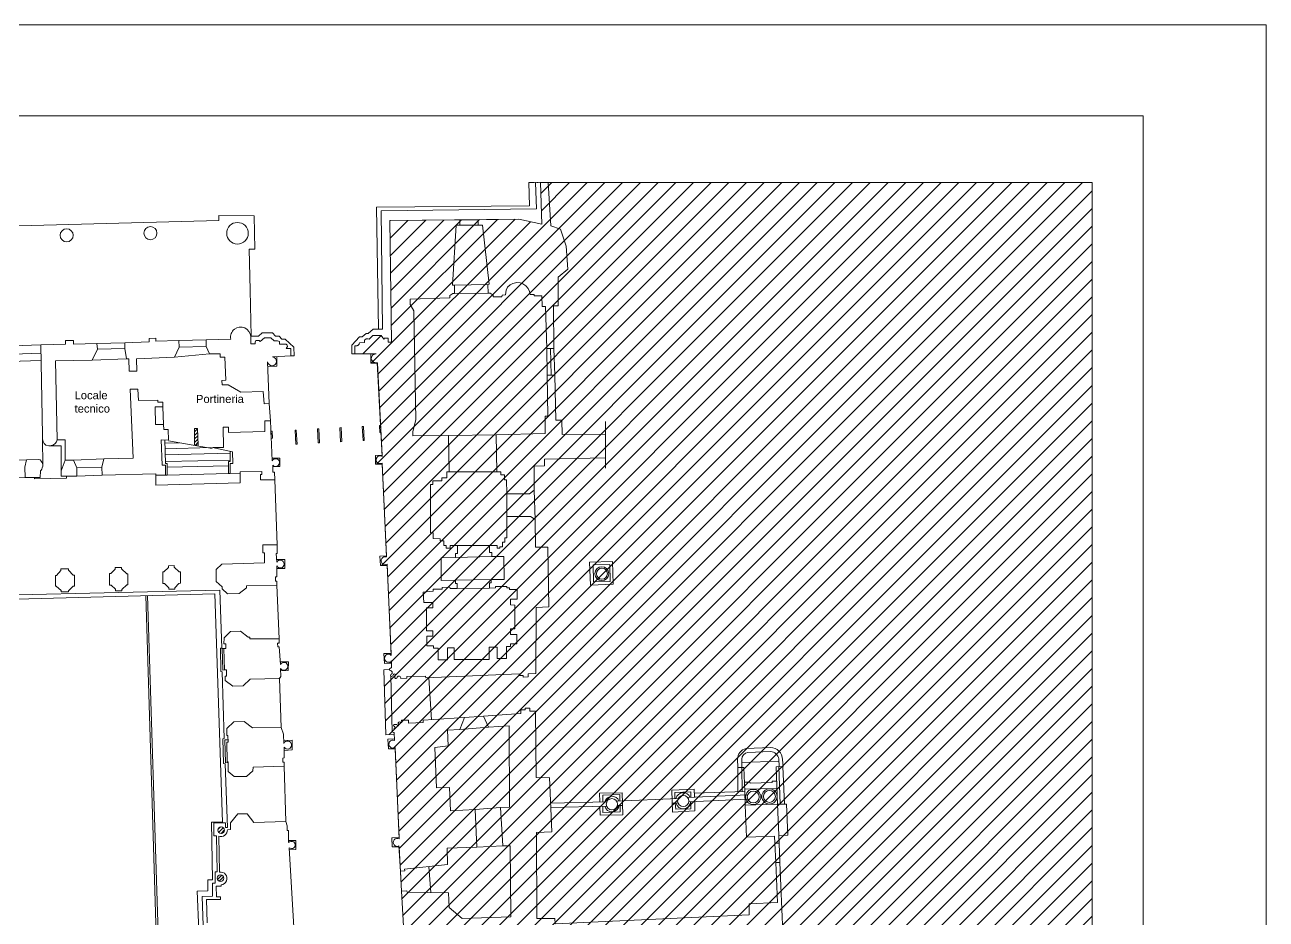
# Model space of a CAD drawing. Header units: millimetres. Extents: x 195 to 76808, y -2861 to 4318.
# Drawn here: x 12150 to 14952, y 2291 to 4309 of the extents above; entities that cross this region are included whole.
import ezdxf

# ---------------------------------------------------------------- set-up
doc = ezdxf.new("R2010")
doc.units = ezdxf.units.MM
doc.linetypes.add('DASHDOT2', pattern=[0.5, 0.25, -0.125, 0, -0.125])
doc.layers.add('_sottile', color=253, linetype='Continuous', lineweight=5)
doc.layers.add('muri', color=7, linetype='Continuous', lineweight=9)
doc.styles.add('ducale_200', font='arial.ttf', dxfattribs={"height": 1})
pattern_1 = [(45, (-5997.7247, -43973.762), (-3.9924123, 3.9924123), [])]

msp = doc.modelspace()

# ---------------------------------------------------------------- hatches: boundary and pattern name
at = {"layer": '_sottile'}
h = msp.add_hatch(dxfattribs=at)
h.set_pattern_fill('ANSI31', color=256, scale=225.844945, style=0)
h.set_pattern_definition([(45, (1590.172, -20093.45), (-19.962062, 19.962062), [])])
h.paths.add_polyline_path([(13314.2, 3952.8), (13317, 3858.7), (13265, 3870.1), (12974, 3867.1), (12977.8, 3592.4), (12970.5, 3592.4), (12970.1, 3602), (12962.1, 3602), (12960.6, 3599.7), (12954.1, 3608.1), (12935.4, 3608.1), (12927.4, 3599.3), (12925.4, 3600.5), (12920.9, 3600.5), (12917, 3597.4), (12917, 3591.7), (12905.2, 3591.3), (12904.5, 3588.5), (12902.7, 3586.3), (12900.4, 3584.9), (12897.5, 3584.3), (12894.9, 3584.8), (12894.9, 3566.1), (12931.2, 3566.1), (12931.1, 3545.2), (12945.8, 3545), (12956.6, 3337.8), (12941.4, 3337.2), (12941.7, 3317.4), (12956.5, 3317.7), (12966.5, 3110.5), (12951.7, 3109.8), (12953, 3088.8), (12968, 3088.9), (12977.1, 2890.5), (12960.7, 2890), (12962.2, 2867.4), (12978, 2868.4), (12978, 2858.5), (12975.7, 2857.4), (12973.6, 2855.2), (12973.5, 2854.4), (12960.2, 2853.6), (12965, 2706.8), (12983.9, 2707.8), (12984.5, 2697.3), (12969.8, 2696.9), (12970.9, 2675.2), (12986.1, 2675.2), (12994.7, 2475), (12978.3, 2474.2), (12979.3, 2453.6), (12994.8, 2453.6), (13000.7, 2353.8), (13006, 2248.3), (12998.8, 2245.9), (12997.1, 2241.7), (12997.1, 2236.9), (12999, 2233), (13004, 2230.7), (13006.3, 2230.4), (13007.8, 2229.5), (13008.2, 2228), (13007.2, 2226.4), (13006.7, 2224.2), (13007.6, 2222.2), (13009, 2221), (13009.3, 2220.1), (13009.4, 2219.2), (13007.8, 2215.2), (13008.3, 2213.9), (13009.7, 2213.6), (13010.8, 2214.2), (13012.6, 2215.6), (13014.8, 2215.5), (13015.3, 2214.2), (13016.5, 2213.8), (13018.1, 2215.4), (13019.4, 2215.5), (13021.9, 2213.4), (13021, 2210.1), (13018.3, 2208), (13017.7, 2205.8), (13019.1, 2202.1), (13021.5, 2201.4), (13025.6, 2202.6), (13026.6, 2204.6), (13026.5, 2206.9), (13034.9, 2206.9), (13034.4, 2205), (13035.8, 2203.7), (13037.8, 2203.9), (13039.7, 2203.2), (13039.9, 2203.1), (13041.1, 2201.7), (13041.6, 2200.9), (13041.9, 2199.5), (13040.9, 2198.6), (13041, 2197.3), (13042, 2196.4), (13043.3, 2196.6), (13045.1, 2195.7), (13045.4, 2193.7), (13045.7, 2193.2), (13048.2, 2136), (13468.4, 2155.9), (13476.2, 2156.2), (13475.1, 2191.8), (13486.5, 2192.2), (13496.9, 2179.6), (13507.2, 2179.6), (13521.3, 2197.5), (13521.3, 2207.5), (13518.6, 2207.5), (13517.5, 2233.4), (13765.4, 2248.7), (13792.1, 1510.4), (13714.2, 1508.1), (13699.7, 1495.9), (13699.7, 1485.2), (13711.9, 1472.2), (13718.8, 1472.2), (13726.2, 1282.7), (14005.2, 1294.2), (14009.8, 1269), (13857, 1254.5), (13855.5, 1189.2), (13941.8, 1114.7), (13948.7, 1106.3), (13823.1, 1100.9), (13826.5, 851.9), (13830.3, 822.1), (14205.1, 817.7), (14231.4, 817.5), (14231.4, 810.7), (14263.4, 810.7), (14263.4, 826.7), (14423.5, 826.5), (14423.9, 848.9), (14583.5, 848.1), (14559.1, 1377.5), (14559.1, 3952.8)])
h = msp.add_hatch(dxfattribs=at)
h.set_pattern_fill('ANSI31', color=256, scale=45.168989, style=0)
h.set_pattern_definition(pattern_1)
h.paths.add_polyline_path([(12533.2, 3361.4), (12541.2, 3360.2), (12539.7, 3398), (12532.8, 3398)])
h = msp.add_hatch(dxfattribs=at)
h.set_pattern_fill('ANSI31', color=256, scale=45.168989, style=0)
h.set_pattern_definition(pattern_1)
edge = h.paths.add_edge_path()
edge.add_arc((12593.5, 2491.6), 7.5, 0, 360)
edge = h.paths.add_edge_path()
edge.add_arc((12591.7, 2383.2), 7.5, 0, 360)
edge = h.paths.add_edge_path()
edge.add_arc((12594.8, 2234), 7.5, 0, 360)
edge = h.paths.add_edge_path()
edge.add_arc((12598.9, 2125.1), 7.5, 0, 360)
edge = h.paths.add_edge_path()
edge.add_arc((12717.3, 2130.1), 7.5, 0, 360)

# ---------------------------------------------------------------- linework, layer by layer
at = {"layer": '_sottile', "linetype": 'Continuous'}
for p, q in [((12186.4, 3586.7), (12242.1, 3588.2)), ((12190.2, 3382.8), (12186.4, 3586.7)), ((12242.1, 3588.2), (12242.1, 3596.6)), ((12242.1, 3596.6), (12259.7, 3596.6)), ((12259.7, 3596.6), (12259.7, 3588.2)), ((12259.7, 3588.2), (12312.4, 3589.8)), ((12312.4, 3589.8), (12313.9, 3576.8)), ((12375.8, 3591.3), (12430.8, 3593.2)), ((12375.8, 3578.3), (12375.8, 3591.3)), ((12430.8, 3601.2), (12446.1, 3601.6)), ((12430.8, 3593.2), (12430.8, 3601.2)), ((12446.1, 3601.6), (12446.1, 3595.1)), ((12446.1, 3595.1), (12497.7, 3596.3)), ((12497.7, 3596.3), (12498.4, 3581.8)), ((12313.9, 3576.8), (12302.5, 3552.3)), ((12380, 3555), (12375.8, 3578.3)), ((12488.1, 3558.8), (12402.5, 3555)), ((12498.4, 3581.8), (12488.1, 3558.8)), ((12888, 3566.1), (12894.9, 3566.1)), ((12302.5, 3552.3), (12219.2, 3550.8)), ((12219.2, 3550.8), (12223, 3372.1)), ((12384.6, 3555), (12380, 3555)), ((12385.7, 3527.1), (12384.6, 3555)), ((12402.5, 3555), (12402.9, 3527.1)), ((12402.9, 3527.1), (12385.7, 3527.1)), ((12405.2, 3486.6), (12387.7, 3486.3)), ((12387.7, 3486.3), (12394.5, 3330.8)), ((12407.1, 3461.4), (12405.2, 3486.6)), ((12450.3, 3461.8), (12407.1, 3461.4)), ((12445.3, 3406.8), (12444.6, 3446.5)), ((12444.6, 3446.5), (12461.4, 3446.5)), ((12450.3, 3457.6), (12450.3, 3461.8)), ((12461.4, 3457.6), (12450.3, 3457.6)), ((12461.4, 3446.5), (12461.4, 3457.6)), ((12462.9, 3406.8), (12445.3, 3406.8)), ((12463.7, 3395.7), (12462.9, 3406.8)), ((12474, 3395.7), (12463.7, 3395.7)), ((12474.7, 3371.3), (12474, 3395.7)), ((12190.2, 3373.6), (12190.2, 3382.8)), ((12191.7, 3368.2), (12190.2, 3373.6)), ((12194, 3363.7), (12191.7, 3368.2)), ((12197.8, 3360.6), (12194, 3363.7)), ((12218.4, 3363.7), (12214.6, 3361.4)), ((12221.5, 3367.5), (12218.4, 3363.7)), ((12223, 3372.1), (12221.5, 3367.5)), ((12241.4, 3372), (12223, 3372.1)), ((12241.4, 3326.2), (12241.4, 3372)), ((12460.2, 3315.1), (12457.9, 3372.4)), ((12457.9, 3372.4), (12474.7, 3371.3)), ((12204.7, 3359.1), (12197.8, 3360.6)), ((12209.3, 3359.8), (12204.7, 3359.1)), ((12214.6, 3361.4), (12209.3, 3359.8)), ((12533.2, 3361.4), (12541.2, 3360.2)), ((12150.2, 3310.5), (12154, 3327.4)), ((12151, 3287), (12150.2, 3310.5)), ((12154, 3327.4), (12181.5, 3328)), ((12181.5, 3328), (12184.6, 3327)), ((12184.6, 3327), (12187.1, 3324.4)), ((12187.1, 3324.4), (12188.9, 3322.1)), ((12188.4, 3306.1), (12187.4, 3304.1)), ((12189.7, 3308.9), (12188.4, 3306.1)), ((12188.9, 3322.1), (12190.4, 3319.1)), ((12190.7, 3312.7), (12189.7, 3308.9)), ((12190.4, 3319.1), (12190.7, 3316.5)), ((12190.7, 3316.5), (12190.7, 3312.7)), ((12232.5, 3302.3), (12241.4, 3326.2)), ((12241.4, 3326.2), (12260, 3326.2)), ((12260, 3326.2), (12267.6, 3308.9)), ((12267.6, 3308.9), (12267.6, 3290.6)), ((12328.8, 3329.3), (12323.9, 3310.6)), ((12323.9, 3310.6), (12324.6, 3292.6)), ((12394.5, 3330.8), (12328.8, 3329.3)), ((12467.9, 3315.1), (12460.2, 3315.1)), ((12467.9, 3292.6), (12467.9, 3315.1)), ((12185.1, 3287.5), (12151, 3287)), ((12171.8, 3284.5), (12171.8, 3287)), ((12244.4, 3285.7), (12171.8, 3284.5)), ((12185.9, 3302.5), (12185.1, 3287.5)), ((12187.4, 3304.1), (12185.9, 3302.5)), ((12232.5, 3290.3), (12232.5, 3302.3)), ((12267.6, 3290.6), (12232.5, 3290.3)), ((12244.4, 3290.3), (12244.4, 3285.7)), ((12324.6, 3292.6), (12446.1, 3295.7)), ((12446.1, 3295.7), (12446.1, 3292.6)), ((12446.1, 3292.6), (12467.9, 3292.6))]:
    msp.add_line(p, q, dxfattribs=at)
at = {"layer": '_sottile'}
for p, q in [((12461.4, 3446.5), (12462.9, 3406.8)), ((12190.7, 3314.8), (12190.2, 3373.6)), ((12204.7, 3359.1), (12232.3, 3359.1)), ((12232.3, 3359.1), (12232.5, 3302.3)), ((12248, 3029.3), (12248.5, 3029.8)), ((12488.4, 3035.7), (12488.6, 3035.9)), ((12501.4, 3048.6), (12501.9, 3049.1)), ((12722.4, 2913.5), (12724.2, 2915.2)), ((12724.2, 2833.9), (12726.9, 2836.5))]:
    msp.add_line(p, q, dxfattribs=at)
at = {"layer": '_sottile', "linetype": 'Continuous'}
for points in [[(12888, 3566.1), (12888, 3586), (12905.2, 3604.7), (12911.7, 3604.7), (12920.5, 3611.9), (12925.1, 3611.9), (12936.1, 3621.9), (12957.5, 3621.9), (12954.1, 3889.2), (13304.7, 3893.8), (13303.1, 3952.8)], [(12948.4, 3621.9), (12944.2, 3897.6), (13289.5, 3900.7), (13287.7, 3952.8)], [(9224, 3042.6), (9205.6, 3381.2), (9188.8, 3718.1), (9181.9, 3718.1), (9178.1, 3786.9), (9247.6, 3788.4), (9247.6, 3779.2), (9405, 3782.3), (10336.5, 3806.7), (10336.5, 3810.2), (10387.9, 3810.9), (10387.9, 3808.3), (12588.2, 3867.1), (12588.2, 3878.5), (12667.6, 3877.8), (12669.2, 3802.9), (12656.9, 3802.9), (12658.7, 3709.7)], [(12658.7, 3709.7), (12660.7, 3606.1), (12677.6, 3606.1), (12686.2, 3614), (12708.9, 3613.7), (12715.8, 3606.3), (12724.4, 3606.1), (12730.5, 3599.7), (12737.9, 3599.7), (12757.5, 3581.4), (12758.3, 3561.8), (12750.9, 3561.5)], [(12718.6, 3559.7), (12718.6, 3538.6), (12698.7, 3537.8)], [(12945.8, 3545), (12931.1, 3545.2), (12931.2, 3566.1)], [(12541.2, 3360.2), (12539.7, 3398), (12532.8, 3398), (12533.2, 3361.4)], [(12954, 3388.6), (12951.5, 3388.5), (12950.6, 3404.3), (12953.1, 3404.4)], [(12467.9, 3292.6), (12471.5, 3292.6), (12471.7, 3318.6), (12467.9, 3318.6), (12466.3, 3372.1)], [(12474.4, 3369.9), (12573, 3353.1)], [(12613.4, 3346.5), (12613.8, 3323.2), (12610, 3323.2), (12609.9, 3296.4), (12613.6, 3296.4)], [(12956.6, 3337.8), (12941.4, 3337.2), (12941.7, 3317.4), (12956.5, 3317.7)], [(12708.1, 3331.2), (12725.7, 3331.2), (12725.7, 3312.1), (12709.7, 3312.1)], [(12966.5, 3110.5), (12951.7, 3109.8), (12953, 3088.8), (12968, 3088.9)], [(12382.9, 3070.3), (12380.4, 3070.3), (12368.7, 3081.3), (12368.7, 3084.1), (12353.9, 3084.1), (12353.9, 3080.2), (12344, 3070.8), (12341.4, 3070.8), (12341.4, 3044.1), (12345, 3044.1), (12354.9, 3035.2), (12354.9, 3031.4), (12368.9, 3031.4), (12368.9, 3034.4), (12380.4, 3044.8), (12382.9, 3044.8), (12382.9, 3070.3)], [(12501.9, 3048.7), (12501.9, 3074.4), (12498.3, 3074.4), (12487.3, 3084.8), (12487.3, 3088.4), (12474.1, 3088.1), (12474.1, 3084.1), (12464.2, 3074.4), (12461.4, 3074.4), (12461.4, 3048.4), (12465.2, 3048.4), (12474.9, 3038.7), (12474.9, 3035.7), (12488.6, 3035.7), (12488.6, 3038.5), (12498, 3048.4), (12501.9, 3048.7)], [(12718.4, 3102), (12736.8, 3102), (12736.8, 3082.2), (12718.8, 3082.2)], [(12262.2, 3067.3), (12259.2, 3067.3), (12248.5, 3078.2), (12248.5, 3081.5), (12231.4, 3081.5), (12231.4, 3077.7), (12221.5, 3066.5), (12219.2, 3066.5), (12219.2, 3041.8), (12221.2, 3041.8), (12231.9, 3032.1), (12231.9, 3029.3), (12248.5, 3029.3), (12248.5, 3031.9), (12259.4, 3041.8), (12262.2, 3041.8), (12262.2, 3067.3)], [(12599.6, 2901.1), (12595.4, 2901.1), (12597.2, 2852.8), (12601.2, 2853)], [(12977.1, 2890.5), (12960.7, 2890), (12962.2, 2867.4), (12978, 2868.4)], [(12726.8, 2871.7), (12745.2, 2871.7), (12744.8, 2851.5), (12727.6, 2850.7)], [(12608.8, 2695.6), (12601.9, 2695.2), (12603.1, 2643.7), (12608.8, 2644)], [(12734.5, 2694.1), (12753.2, 2694.5), (12753.2, 2672.7), (12736, 2671.5)], [(12984.5, 2697.3), (12969.8, 2696.9), (12970.9, 2675.2), (12986.1, 2675.2)], [(12745.2, 2467.9), (12761.9, 2468), (12762.2, 2447.9), (12746.5, 2447.3)], [(12994.7, 2475), (12978.3, 2474.2), (12979.3, 2453.6), (12994.8, 2453.6)], [(12998.4, 2398.8), (13000.7, 2353.8)]]:
    msp.add_lwpolyline(points, dxfattribs=at)
at = {"layer": '_sottile'}
for points in [[(13314.2, 3952.8), (13317, 3858.7), (13265, 3870.1), (12974, 3867.1), (12977.8, 3592.4), (12970.5, 3592.4), (12970.1, 3602), (12962.1, 3602), (12960.6, 3599.7), (12954.1, 3608.1), (12935.4, 3608.1), (12927.4, 3599.3), (12925.4, 3600.5), (12920.9, 3600.5), (12917, 3597.4), (12917, 3591.7), (12905.2, 3591.3), (12904.5, 3588.5), (12902.7, 3586.3), (12900.4, 3584.9), (12897.5, 3584.3), (12894.9, 3584.8), (12894.9, 3566.1), (12931.2, 3566.1), (12931.1, 3545.2), (12945.8, 3545), (12956.6, 3337.8), (12941.4, 3337.2), (12941.7, 3317.4), (12956.5, 3317.7), (12966.5, 3110.5), (12951.7, 3109.8), (12953, 3088.8), (12968, 3088.9), (12977.1, 2890.5), (12960.7, 2890), (12962.2, 2867.4), (12978, 2868.4), (12978, 2858.5), (12975.7, 2857.4), (12973.6, 2855.2), (12973.5, 2854.4), (12960.2, 2853.6), (12965, 2706.8), (12983.9, 2707.8), (12984.5, 2697.3), (12969.8, 2696.9), (12970.9, 2675.2), (12986.1, 2675.2), (12994.7, 2475), (12978.3, 2474.2), (12979.3, 2453.6), (12994.8, 2453.6), (13000.7, 2353.8), (13006, 2248.3)], [(13331.2, 3952.8), (13337.6, 3854.9), (13359, 3848), (13372, 3809), (13375.8, 3757.1), (13353.6, 3739.5), (13353.6, 3674.6), (13343.7, 3674.6), (13344.5, 3578.3), (13328.4, 3578.3), (13325.4, 3673), (13317.7, 3673), (13317, 3697.5), (13300.1, 3697.5), (13300.1, 3700.5), (13291, 3700.5), (13289.5, 3707.4), (13286.4, 3713.5), (13281.1, 3719.6), (13274.2, 3724.2), (13268.1, 3726.5), (13260.4, 3727.3), (13251.3, 3725), (13245.9, 3721.9), (13239.8, 3716.6), (13236.7, 3709.7), (13235.2, 3699.8), (13227.6, 3699), (13226.8, 3695.2), (13207, 3695.2), (13207, 3699), (13200.8, 3703.6), (13196.3, 3703.6), (13195.5, 3722.7), (13198.5, 3723.5), (13183.3, 3857.1), (13173.3, 3857.1), (13173.3, 3868.6), (13265, 3870.1), (13317, 3858.7), (13314.2, 3952.8)], [(14559.1, 1377.5), (14559.1, 3952.8), (13314.2, 3952.8)], [(9224, 3042.6), (9205.6, 3381.2), (9188.8, 3718.1), (9181.9, 3718.1), (9178.1, 3786.9), (9247.6, 3788.4), (9247.6, 3779.2), (9405, 3782.3), (10336.5, 3806.7), (10336.5, 3810.2), (10387.9, 3810.9), (10387.9, 3808.3), (12588.2, 3867.1), (12588.2, 3878.5), (12667.6, 3877.8), (12669.2, 3802.9), (12656.9, 3802.9), (12658.7, 3709.7)], [(13132.1, 3868.6), (13173.3, 3868.6)], [(13132.1, 3857.1), (13173.3, 3857.1)], [(13119.9, 3721.2), (13195.5, 3722.7)], [(13119.9, 3702.8), (13196.3, 3703.6)], [(12123, 3584.4), (12186.4, 3586.7)], [(12312.4, 3589.8), (12375.8, 3591.3)], [(12497.7, 3596.3), (12559.2, 3598.2)], [(12123.7, 3565.3), (12186.7, 3567.8)], [(12313.9, 3576.8), (12375.8, 3578.3)], [(12488.1, 3558.8), (12566.8, 3566.1)], [(12559.2, 3582.9), (12498.4, 3581.8)], [(13328.4, 3578.3), (13329.2, 3518)], [(13336.4, 3578.3), (13338, 3518)], [(13344.5, 3578.3), (13346.7, 3518)], [(12115.3, 3549.3), (12187, 3551.3)], [(12302.5, 3552.3), (12380, 3555)], [(13461, 3331.5), (13323.1, 3328.5), (13323.1, 3314), (13299.4, 3313.2), (13300.1, 3259), (13289.5, 3250.6), (13238.3, 3250.6), (13237.5, 3281.9), (13232.9, 3281.9), (13232.9, 3293.4), (13224.5, 3293.4), (13224.5, 3300.3), (13215.4, 3300.3), (13213.8, 3383.5), (13324.6, 3386.6), (13324.6, 3425.5), (13330.7, 3425.5), (13329.2, 3518), (13346.7, 3518), (13348.3, 3416.4), (13362, 3416.4), (13362.8, 3384.3), (13461, 3385)], [(12702, 3454.6), (12704.8, 3415.3)], [(13461, 3308.5), (13461, 3413.6)], [(12498.9, 3365.7), (12467.1, 3364.8)], [(13106.1, 3382), (13213.8, 3383.5)], [(12571.4, 3354.9), (12466.7, 3352.2)], [(12613.4, 3342.3), (12467.1, 3338.1)], [(12087.8, 3325.5), (12154, 3327.4)], [(12260, 3326.2), (12328.8, 3329.3)], [(12323.9, 3310.6), (12267.6, 3308.9)], [(12613.8, 3326.6), (12467.9, 3323.2)], [(12610, 3313.6), (12471.7, 3310.6)], [(12097, 3285.7), (12151, 3287)], [(12267.6, 3290.6), (12324.6, 3292.6)], [(12635.9, 3297.2), (12635.9, 3275), (12446.1, 3269.7), (12446.1, 3292.6)], [(12471.5, 3292.6), (12609.9, 3296.4)], [(12714.2, 3282.2), (12719.6, 3135.2)], [(13107.6, 3300.3), (13215.4, 3300.3)], [(13238.3, 3250.6), (13238.3, 3199.4)], [(13300.1, 3259), (13301.7, 3192.5)], [(13126.7, 3133.7), (13199.3, 3133.7)], [(13203.9, 3109.3), (13122.2, 3107)], [(13476.6, 3097.8), (13478.1, 3046.6), (13427, 3044.3), (13424.7, 3096.3), (13476.6, 3097.8)], [(13470.7, 3090.9), (13471.6, 3052.9), (13433.7, 3052.1), (13432.6, 3089.9), (13470.7, 3090.9)], [(13122.2, 3055.8), (13202.4, 3057.3)], [(10438.4, 2983.7), (12590.1, 3033.4), (12594.7, 2901.9), (12592, 2901.9), (12592.4, 2849.5), (12595.4, 2848.8), (12600.4, 2698.7), (12597, 2697.9), (12598.5, 2641.8), (12602.7, 2641.4), (12607.3, 2497.8), (12603.3, 2497.8), (12603.3, 2508.1), (12576.5, 2507.7), (12576.7, 2478.8), (12583.1, 2478.8), (12584.6, 2397.6), (12580, 2397.3), (12580, 2371.6), (12573.9, 2371.6), (12573.9, 2342.6), (12550.7, 2341.5), (12553, 2276.6)], [(12719.2, 3044.7), (12724.2, 2922.9)], [(13126, 3036.7), (13199.3, 3037.5)], [(10447.3, 2975.6), (11196.7, 2991.6), (12018.7, 3010), (12579, 3024.9), (12596.3, 2509.9), (12571.4, 2509.3), (12573.7, 2379.5), (12563.5, 2379.5), (12563.5, 2354.3), (12539.3, 2354), (12542.9, 2265.4), (12566.5, 2265.7), (12566.8, 2238.2)], [(12577.5, 2233.8), (12447.6, 2232.3), (12423, 3020.8)], [(12580.5, 2116.2), (12577.5, 2238.4), (12452.2, 2236.1), (12427, 3020.7)], [(12725.3, 2833.9), (12728.4, 2723.5)], [(12973.5, 2854.4), (12960.2, 2853.6), (12965, 2706.8), (12983.9, 2707.8)], [(12975.9, 2839.9), (12979.6, 2714.1)], [(13062.1, 2835.3), (13068.3, 2740.8)], [(13142.8, 2745.6), (13185.6, 2748.7)], [(13132.1, 2718.9), (13197, 2724.3)], [(12735.2, 2635.6), (12739.4, 2511.1)], [(13768.1, 2644.5), (13851.9, 2647.5)], [(13861.4, 2635.4), (13846.3, 2634.6), (13848.6, 2550.1)], [(13855, 2550.1), (13852.3, 2634.9)], [(13864.7, 2550.3), (13861.2, 2635.4)], [(13860.9, 2260.6), (13854.4, 2418.7), (13845.2, 2418.7), (13848.6, 2328.2), (13784.9, 2325.5), (13785.2, 2300.3), (13347.1, 2280), (13346.7, 2292.3), (13305.5, 2292.3), (13304.7, 2486.3), (13339.5, 2487.4), (13334.5, 2610.4)], [(13775.3, 2579.1), (13773, 2633), (13759.3, 2632.6)], [(13759.3, 2632.6), (13759.5, 2578.4)], [(13768.1, 2632.8), (13769.4, 2578.9)], [(13661.7, 2566), (13660.7, 2584.2), (13610.3, 2581.9), (13612.1, 2532), (13662.2, 2534.8), (13662, 2556.2)], [(13653.6, 2565.7), (13653.3, 2578.1), (13616.9, 2576.8), (13616.9, 2563)], [(13775.3, 2579.1), (13661.2, 2574.8)], [(13847.1, 2602.4), (13836.8, 2602), (13836.8, 2599), (13787.1, 2597.4), (13786.8, 2600.1), (13774.5, 2600.1)], [(13847.5, 2585.6), (13775.3, 2583.7)], [(13775.3, 2579.1), (13776.1, 2547.8)], [(13464, 2555.8), (13336.4, 2552.4)], [(13447.8, 2545.5), (13448.5, 2525.5), (13499.7, 2526.4), (13498.6, 2576.1), (13447.4, 2574.7), (13447.6, 2555.4)], [(13493.4, 2557.5), (13493, 2571.7), (13454.5, 2570.5), (13454.5, 2555.6)], [(13624.9, 2563.3), (13485.6, 2557.2)], [(13618.2, 2552.4), (13611.6, 2552.4)], [(13653.6, 2555.7), (13653.6, 2539.9), (13619.5, 2538.6), (13618.2, 2552.6), (13624.2, 2552.9)], [(13781.7, 2571.2), (13645.9, 2565.3)], [(13781.6, 2561.7), (13648.6, 2555.4)], [(13852.5, 2462.2), (13848.6, 2550.1), (13776.1, 2547.8), (13779.1, 2476), (13842.5, 2478.3), (13843.3, 2462.2), (13852.5, 2462.2)], [(13851.7, 2479), (13872.6, 2480.3), (13869.5, 2550.3), (13848.6, 2550.1)], [(13166.5, 2537.9), (13223.8, 2542.4)], [(13463.1, 2545.9), (13337.2, 2542.8)], [(13493.6, 2547.3), (13493.6, 2532.5), (13454.8, 2531.6), (13454.6, 2545.7)], [(13499.2, 2547.4), (13487.6, 2547.2)], [(13170.3, 2453.1), (13229.1, 2456.1)], [(13843.3, 2462.2), (13845.2, 2418.7)], [(13852.5, 2462.2), (13854.4, 2418.7)], [(13062.3, 2409.5), (13066.3, 2350.6)]]:
    msp.add_lwpolyline(points, dxfattribs=at)
at = {"layer": '_sottile', "linetype": 'DASHDOT2'}
msp.add_lwpolyline([(13360.5, 3952.8), (13287.7, 3952.8)], dxfattribs=at)
at = {"layer": '_sottile'}
for points in [[(12894.9, 3584.8, 0.494469), (12905.2, 3591.3), (12917, 3591.7), (12917, 3597.4), (12920.9, 3600.5), (12925.4, 3600.5), (12927.4, 3599.3), (12935.4, 3608.1), (12954.1, 3608.1), (12960.6, 3599.7), (12962.1, 3602), (12970.1, 3602), (12970.5, 3592.4), (12977.8, 3592.4), (12974, 3867.1), (13132.1, 3868.6), (13132.1, 3857.1), (13123.7, 3857.1), (13115.3, 3721.2), (13119.9, 3721.2), (13119.9, 3702.8), (13116, 3702.8), (13109.2, 3698.2), (13109.2, 3692.9), (13019.8, 3689.8), (13019.8, 3677.6), (13028.2, 3663.1), (13032.8, 3417.1), (13025.9, 3391.2), (13025.9, 3381.2), (13106.1, 3382), (13107.6, 3300.3), (13102.3, 3300.2), (13102.3, 3286.5), (13091.6, 3286.5), (13091.6, 3279.6), (13071, 3279.6), (13071, 3271.2), (13065.6, 3271.2), (13065.6, 3162.7), (13071.7, 3162.7), (13071.7, 3149.8), (13087.8, 3149), (13087.8, 3144.4), (13096.2, 3144.4), (13096.2, 3133.7), (13100.8, 3133.7), (13100.8, 3127.6), (13109.9, 3127.6), (13109.9, 3133.7), (13126.7, 3133.7), (13126.7, 3116.1), (13122.2, 3116.1), (13122.2, 3107), (13090.1, 3106.2), (13090.1, 3055), (13122.2, 3055.8), (13122.2, 3048.2), (13126, 3048.2), (13126, 3036.7), (13109.9, 3036.7), (13109.2, 3039.8), (13092.4, 3039), (13092.4, 3035.2), (13071.7, 3035.2), (13071.7, 3030.6), (13049.6, 3028.3), (13051.1, 3005.4), (13071, 3005.4), (13071, 2993.2), (13056.5, 2993.2), (13056.5, 2941.2), (13071, 2941.2), (13071, 2929), (13057.2, 2929), (13057.2, 2907.6), (13072.5, 2907.6), (13072.5, 2902.3), (13083.2, 2902.3), (13083.2, 2875.5), (13103.8, 2875.5), (13103.8, 2903), (13119.1, 2903), (13119.1, 2877), (13198.5, 2877), (13198.5, 2904.5), (13216.1, 2904.5), (13216.1, 2878.6), (13237.5, 2878.6), (13237.5, 2906.1), (13246.7, 2906.1), (13246.7, 2912.2), (13260.4, 2912.2), (13260.4, 2932.8), (13246.7, 2932.8), (13246.7, 2945.8), (13255.8, 2945.8), (13255.8, 2999.3), (13246.7, 3000), (13246.7, 3013), (13261.2, 3013), (13261.2, 3034.4), (13244.4, 3034.4), (13244.4, 3038.2), (13238.3, 3038.2), (13238.3, 3041.3), (13212.3, 3041.3), (13212.3, 3038.2), (13199.3, 3037.5), (13199.3, 3049.7), (13202.4, 3049.7), (13202.4, 3057.3), (13232.2, 3057.3), (13231.4, 3109.3), (13203.9, 3109.3), (13203.9, 3118.4), (13199.3, 3118.4), (13199.3, 3133.7), (13216.1, 3133.7), (13216.1, 3127.6), (13222.1, 3127.7), (13222.1, 3130.8), (13228.3, 3130.7), (13228.3, 3141.4), (13233.6, 3141.2), (13233.7, 3151.3), (13238.3, 3151.3), (13238.3, 3199.4), (13291.7, 3199.4), (13301.7, 3192.5), (13302.4, 3129.9), (13330.7, 3129.9), (13333, 2995.4), (13304, 2993.9), (13303.2, 2845), (13286.4, 2844.2), (13286.4, 2837.3), (13274.9, 2836.6), (13274.9, 2840.4), (13265.8, 2840.4), (13265.8, 2844.2), (13054.9, 2835), (13054.2, 2838.8), (13012.2, 2838.1), (13012.2, 2834.3), (12998.7, 2834, 0.907875), (12990.8, 2836.6, -1.56687), (12986.1, 2838.8, 0.273894), (12985.7, 2843.9, 0.54424), (12981.6, 2841.6, -0.594594), (12976.2, 2839.1, -0.330196), (12976.5, 2842.7, 0.30425), (12979.6, 2848.5, 0.139078), (12974.2, 2852.1, -0.520664), (12975.7, 2857.4, 0.067798), (12978, 2858.5), (12978, 2873.5, -2.489606), (12977.3, 2886), (12967.8, 3091.7, -1.584122), (12966.6, 3108), (12956.4, 3319.7, -1.806212), (12956.8, 3334.7), (12945.7, 3546.9, -1.269162), (12943.1, 3566.1), (12894.9, 3566.1)], [(12994.6, 2455.9), (12998.4, 2398.8), (13007.6, 2399.6), (13006.8, 2403.4), (13103.8, 2414.1), (13103.1, 2450.8), (13170.3, 2453.1), (13166.5, 2537.9), (13110.7, 2534.8), (13108.4, 2587.5), (13079.4, 2586.8), (13075.6, 2678.4), (13105.3, 2681.5), (13103.8, 2717.4), (13132.1, 2718.9), (13142.8, 2745.6), (13049.6, 2739.5), (13049.6, 2734.2), (13016, 2732.7), (13016, 2739.5), (13002.2, 2739.5, 0.84779), (13000.7, 2737.1, -1.451621), (12998, 2735.1, 0.808823), (12993.1, 2732.1, -0.408756), (12993.8, 2727.1, -0.361493), (12991.1, 2728.7, 0.275684), (12983.3, 2729.6, 0.427613), (12983.3, 2726.2, -0.618615), (12985.2, 2721.8), (12983.7, 2721.4), (12983.7, 2719.3, -0.190067), (12981.8, 2716.6, 0.945985), (12982.2, 2711.7), (12983.7, 2711.7), (12984.7, 2694, 1.719728), (12986, 2678.3), (12994.8, 2471.9, 1.648539)]]:
    msp.add_lwpolyline(points, format="xyb", close=True, dxfattribs=at)
at = {"layer": '_sottile', "linetype": 'Continuous'}
for points in [[(12559.2, 3598.2), (12614.9, 3599.7, -1.06305), (12660, 3605.6), (12660, 3589), (12669.9, 3589), (12669.9, 3592.8), (12671.4, 3596.6), (12679.1, 3596.6), (12681.4, 3594.4), (12691.3, 3602.8), (12705.1, 3602.8), (12712.7, 3595.9), (12720.3, 3595.9), (12724.9, 3594.4), (12724.9, 3588.2), (12740.2, 3588.2), (12742.5, 3586), (12742.8, 3582.7), (12740.2, 3578.3), (12750.9, 3578.3), (12750.9, 3561.5), (12709.3, 3559.4, -2.070836), (12698.2, 3548.5), (12702, 3454.6), (12690.5, 3453.8), (12688.3, 3481.3), (12637.8, 3479.8), (12608.8, 3496.6), (12595.8, 3496.6), (12595.1, 3506.5), (12603.5, 3507.3), (12601.9, 3559.2), (12591.2, 3559.2), (12591.2, 3566.1), (12566.8, 3566.1), (12559.2, 3582.9)], [(12708.4, 3324.7, -3.359944), (12709.6, 3315.3), (12709.9, 3299.7), (12714, 3299.7), (12714.2, 3282.2), (12682.1, 3282.4), (12682.1, 3293.9), (12684.9, 3293.9), (12684.9, 3300.5), (12636.1, 3300.3), (12636.1, 3297.2), (12613.6, 3296.4), (12613.6, 3319.1), (12619.5, 3319.1), (12619, 3345.3), (12573.4, 3354.7), (12598.6, 3355), (12598.1, 3400.8), (12609.6, 3400.8), (12609.8, 3389.1), (12692.1, 3391.4), (12692.1, 3415.3), (12704.8, 3415.3)], [(12718.8, 3095.9), (12717.7, 3115.8), (12720, 3115.8), (12719.6, 3135.2), (12687.5, 3135.2), (12687.5, 3117.7), (12691.3, 3117.7), (12691.3, 3094.4), (12594.7, 3091.7), (12582.1, 3079.5), (12581.7, 3052.4), (12595.8, 3040.9), (12595.8, 3035.9), (12607.3, 3024.9), (12634, 3025.2), (12650.8, 3038.6), (12650.8, 3043.2), (12719.2, 3044.7), (12719.2, 3053.5), (12715.8, 3053.5), (12715.8, 3063.4), (12718.8, 3063.1), (12718.8, 3088, 4.216504)]]:
    msp.add_lwpolyline(points, format="xyb", close=True, dxfattribs=at)
for points in [[(12705.5, 3391.5), (12708.3, 3391.6), (12709.1, 3375.9), (12706.4, 3375.7)], [(12760.2, 3394.3), (12762.9, 3394.5), (12764.5, 3362.9), (12761.8, 3362.8)], [(12810.7, 3397), (12813.4, 3397.1), (12815.1, 3365.5), (12812.4, 3365.4)], [(12861.3, 3399.6), (12864, 3399.8), (12865.6, 3368.2), (12862.9, 3368)], [(12911.8, 3402.3), (12914.6, 3402.4), (12916.2, 3370.8), (12913.5, 3370.7)]]:
    msp.add_lwpolyline(points, close=True, dxfattribs=at)
at = {"layer": '_sottile'}
for points, format in [([(12537.4, 3360.3, 0, 13.6, 0), (12537.4, 3339.7, 0, 0, 0), (12539.6, 3272.3, 0, 0, 0)], "xyseb"), ([(13334.5, 2609.7), (13304, 2610.4), (13302.4, 2760.2), (13290.2, 2760.2), (13290.2, 2767), (13279.5, 2767), (13279.5, 2763.2), (13269.6, 2763.2), (13269.6, 2754.8), (13185.6, 2748.7), (13197, 2724.3), (13243.6, 2726.6), (13244.4, 2543.2), (13223.8, 2542.4), (13229.1, 2456.1), (13245.9, 2456.1), (13247.4, 2295.7), (13137.4, 2291.9), (13107.6, 2317.1), (13106.1, 2349.9), (13012.9, 2351.5), (13012.2, 2354.5), (13000.7, 2353.8), (13006, 2248.3, 1.068785)], "xyb"), ([(13861.4, 2635.4), (13860.6, 2651.2, 0.386869), (13833.1, 2678.4), (13778.1, 2675.6, 0.357678), (13758.8, 2651.4), (13759.3, 2632.6)], "xyb"), ([(13852.4, 2634.9), (13851.7, 2652.2, 0.355537), (13833.1, 2669), (13781.7, 2667, 0.341841), (13768.2, 2651.6), (13768.1, 2632.8)], "xyb"), ([(12561.8, 2282.1), (12560.3, 2335.4), (12591.5, 2335.4), (12591.5, 2341.3), (12583.1, 2341.4), (12582.1, 2365.5), (12593.7, 2365.5), (12593.7, 2368.3, 1.026283), (12589.8, 2396.9), (12587.8, 2477.7, 0.517885), (12607.5, 2492.6), (12614.2, 2492.8), (12614.2, 2508.1), (12631, 2528.7), (12652.3, 2528.7), (12666.9, 2508.8), (12739.4, 2511.1), (12742.5, 2501.2), (12742.5, 2490.5), (12745.5, 2490.5), (12745.1, 2463.6), (12747.6, 2465), (12750.3, 2466.2), (12754.2, 2466.3), (12757.5, 2464.8), (12759.1, 2463), (12760.3, 2460.4), (12760.5, 2457.4), (12759.7, 2454.1), (12757.6, 2451.9), (12754.8, 2450.4), (12751.8, 2450.3), (12749.2, 2450.9), (12746.5, 2451.5), (12759.3, 2234.2)], "xyb")]:
    msp.add_lwpolyline(points, format=format, dxfattribs=at)
at = {"layer": '_sottile', "linetype": 'Continuous'}
for points in [[(12727.6, 2856.3, 3.560886), (12727.2, 2865.6), (12724.2, 2905.3), (12721.1, 2904.9), (12720.7, 2913.3), (12724.2, 2913.7), (12724.2, 2922.9), (12658.1, 2923.3), (12657.7, 2927.1), (12654.3, 2927.1), (12637.1, 2940.8), (12614.5, 2940.1), (12600, 2925.6), (12599.7, 2912.1), (12603.6, 2912.1), (12603.5, 2901.5), (12599.6, 2901.1), (12601.2, 2853), (12605, 2853), (12605, 2838.8), (12602.3, 2838.8), (12602.3, 2828.9), (12619.5, 2816.3), (12643.2, 2817.1), (12658.8, 2832.4), (12725.3, 2833.9), (12728, 2838.5), (12727.6, 2856.3)], [(12735.6, 2678.7, 4.029664), (12734.9, 2687.2), (12733.7, 2708.2), (12728.4, 2723.5), (12663.8, 2722.3), (12645.1, 2736.5), (12622.2, 2736.1), (12605.8, 2721.2), (12605.8, 2705.2), (12608.4, 2705.2), (12608.8, 2690.3), (12605.8, 2689.9), (12606.9, 2646), (12608.8, 2646), (12609.2, 2624.2), (12622.9, 2612.3), (12650.8, 2612.3), (12665, 2625.3), (12665.3, 2633.4), (12735.2, 2635.6), (12735.2, 2645.2), (12732.6, 2645.2), (12732.6, 2654), (12735.6, 2654.4), (12735.6, 2678.7)]]:
    msp.add_lwpolyline(points, format="xyb", dxfattribs=at)
at = {"layer": '_sottile'}
for centre, radius in [((12244.7, 3833.8), 14.8), ((12433.6, 3838.8), 14.8), ((12630.1, 3838.5), 24.3), ((13452.6, 3070.3), 15.7), ((13452.6, 3070.3), 12.4), ((13794.2, 2566.4), 17.2), ((13794.2, 2566.4), 13.4), ((13830.8, 2567.7), 17.2), ((13830.8, 2567.7), 13.4), ((13475.2, 2549.9), 12.7), ((13636.1, 2557.3), 12.7), ((12593.5, 2491.6), 7.5), ((12591.7, 2383.2), 7.5)]:
    msp.add_circle(centre, radius, dxfattribs=at)
for centre, radius, start, end in [((13475.5, 2551.1), 16.9, 22.0524, 164.0407), ((13636.2, 2559.2), 16.9, 22.1107, 166.7447), ((13636.3, 2555.7), 16.2, 190.5782, 359.7016), ((13475.3, 2548.9), 16.2, 190.9793, 354.2926)]:
    msp.add_arc(centre, radius, start, end, dxfattribs=at)
at = {"layer": 'muri', "linetype": 'Continuous', "ltscale": 0.1}
for p, q in [((11991.9, 4308.8), (14951.9, 4308.8)), ((14951.9, 4308.8), (14951.9, 108.8))]:
    msp.add_line(p, q, dxfattribs=at)
at = {"layer": 'muri'}
msp.add_lwpolyline([(9156.1, 4103.3), (14673.9, 4103.3), (14673.9, 344.9), (9156.1, 344.9)], close=True, dxfattribs=at)

# ---------------------------------------------------------------- texts
at = {"layer": '_sottile', "char_height": 18.07, "width": 106.607, "attachment_point": 1, "style": 'ducale_200'}
for s, insert in [('Locale \\Ptecnico', (12262.5, 3482)), ('Portineria', (12536.5, 3473.6))]:
    msp.add_mtext(s, dxfattribs=dict(at, insert=insert))

doc.saveas('drawing.dxf')
